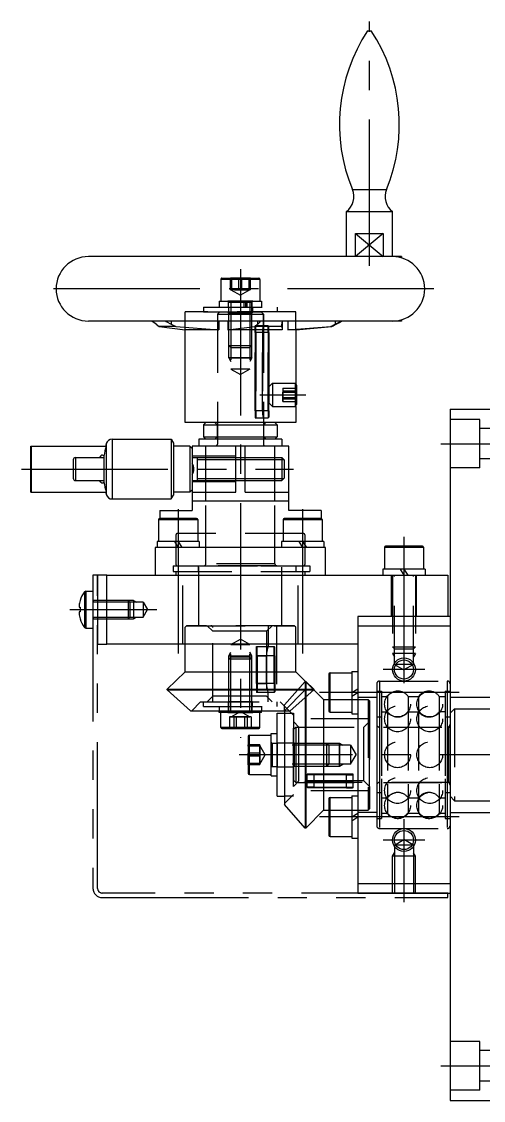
# Model space of a CAD drawing. Extents: x -159 to 457, y -60 to 393.
# Drawn here: x 181.9 to 282.1, y 158.6 to 392.7 of the extents above; entities that cross this region are included whole.
import ezdxf

# ---------------------------------------------------------------- set-up
doc = ezdxf.new("R2010")
doc.units = 0
for name, pattern in [('CENTER', [50.8, 31.75, -6.35, 6.35, -6.35]), ('DASHED', [19.05, 12.7, -6.35]), ('PHANTOM', [63.5, 31.75, -6.35, 6.35, -6.35, 6.35, -6.35])]:
    doc.linetypes.add(name, pattern=pattern)
doc.layers.get('0').update_dxf_attribs({"linetype": 'CONTINUOUS'})
doc.layers.add('CENTER', color=1, linetype='CENTER')

msp = doc.modelspace()

# ---------------------------------------------------------------- linework, layer by layer
at = {"color": 7, "linetype": 'CONTINUOUS'}
for p, q in [((256.97, 390.66), (257.8, 390.66)), ((253.7, 356.19), (261.08, 356.19)), ((252.39, 341.66), (252.39, 351.45)), ((252.39, 351.45), (262.39, 351.45)), ((262.39, 341.66), (262.39, 351.45)), ((254.39, 341.66), (254.39, 346.66)), ((254.39, 346.66), (260.39, 346.66)), ((260.39, 346.66), (260.39, 341.66)), ((261.96, 341.66), (196.39, 341.66)), ((264.39, 341.66), (261.96, 341.66)), ((264.39, 341.66), (264.39, 341.36)), ((264.39, 327.95), (264.39, 327.66)), ((261.96, 327.66), (196.39, 327.66)), ((211.13, 326.97), (210.18, 327.66)), ((211.13, 326.97), (211.72, 326.48)), ((215.34, 326.48), (211.72, 326.48)), ((211.72, 326.48), (217.43, 325.79)), ((213.31, 327.55), (214.36, 326.97)), ((214.36, 327.66), (214.36, 326.97)), ((214.36, 326.97), (215.34, 326.48)), ((215.34, 326.48), (224.74, 325.79)), ((217.39, 305.66), (217.39, 325.8)), ((224.74, 325.79), (217.43, 325.79)), ((224.74, 327.66), (224.74, 325.79)), ((226.64, 327.66), (226.64, 325.79)), ((226.64, 325.79), (232.52, 326.48)), ((238.48, 325.79), (226.64, 325.79)), ((232.52, 326.48), (233.13, 326.97)), ((233.13, 327.66), (233.13, 326.97)), ((238.37, 326.48), (238.36, 326.97)), ((238.37, 326.48), (238.48, 325.79)), ((238.48, 327.66), (238.48, 325.79)), ((239.65, 327.66), (239.65, 325.79)), ((239.65, 325.79), (248.99, 326.48)), ((241.39, 325.79), (239.65, 325.79)), ((241.39, 325.79), (249.23, 326.48)), ((241.39, 325.79), (241.39, 314.15)), ((248.99, 326.48), (249.96, 326.97)), ((249.23, 326.48), (248.99, 326.48)), ((249.96, 326.97), (251.28, 327.66)), ((249.96, 327.66), (249.96, 326.97)), ((264.39, 327.66), (261.96, 327.66)), ((241.39, 314.15), (241.38, 314.08)), ((241.38, 314.08), (241.59, 313.71)), ((241.59, 313.71), (241.59, 309.6)), ((241.38, 309.23), (241.59, 309.6)), ((241.38, 309.23), (241.39, 309.16)), ((241.39, 309.16), (241.39, 305.66)), ((274.89, 308.56), (274.89, 158.56)), ((274.89, 308.56), (454.89, 308.56)), ((241.39, 305.66), (217.39, 305.66)), ((221.39, 305.16), (221.89, 305.66)), ((221.39, 305.16), (221.88, 305.66)), ((221.39, 305.16), (237.39, 305.16)), ((221.39, 305.16), (221.39, 302.56)), ((237.39, 305.16), (236.89, 305.66)), ((237.39, 305.16), (237.39, 302.56)), ((201.53, 302.06), (214.39, 302.06)), ((201.53, 302.06), (201.53, 289.06)), ((214.39, 302.06), (214.39, 289.06)), ((214.39, 302.06), (214.89, 301.19)), ((238.39, 302.06), (220.39, 302.06)), ((220.39, 302.06), (220.39, 300.56)), ((221.39, 302.56), (237.39, 302.56)), ((221.39, 302.56), (221.89, 302.06)), ((237.39, 302.56), (236.89, 302.06)), ((238.39, 302.06), (238.39, 300.56)), ((183.89, 290.56), (183.89, 300.56)), ((183.89, 300.56), (184.01, 300.56)), ((184.01, 290.56), (184.01, 300.56)), ((184.01, 300.56), (200.27, 300.56)), ((200.27, 301.08), (200.27, 290.03)), ((214.89, 301.19), (214.89, 289.92)), ((218.39, 300.56), (214.89, 300.56)), ((218.39, 300.56), (218.39, 290.56)), ((218.39, 300.56), (218.89, 300.06)), ((228.39, 300.56), (218.89, 300.56)), ((218.89, 300.56), (218.89, 299.3)), ((228.39, 290.56), (228.39, 300.56)), ((230.39, 300.56), (228.39, 300.56)), ((230.39, 290.56), (230.39, 300.56)), ((239.89, 300.56), (230.39, 300.56)), ((239.89, 290.56), (239.89, 300.56)), ((193.09, 297.56), (193.09, 293.56)), ((193.59, 298.06), (199.77, 298.06)), ((193.59, 298.06), (193.59, 293.06)), ((199.09, 298.43), (198.81, 298.06)), ((199.77, 298.39), (199.77, 292.72)), ((218.89, 299.3), (218.89, 291.81)), ((228.39, 298.06), (230.39, 298.06)), ((193.59, 293.06), (199.77, 293.06)), ((199.09, 292.69), (198.81, 293.06)), ((228.39, 293.06), (230.39, 293.06)), ((183.89, 290.56), (184.01, 290.56)), ((184.01, 290.56), (200.27, 290.56)), ((218.39, 290.56), (214.89, 290.56)), ((218.39, 290.56), (218.89, 291.06)), ((218.89, 291.81), (218.89, 290.56)), ((218.89, 290.56), (228.39, 290.56)), ((218.89, 290.56), (218.89, 288.56)), ((221.89, 288.56), (221.89, 290.56)), ((230.39, 290.56), (239.89, 290.56)), ((236.89, 288.56), (236.89, 290.56)), ((239.89, 288.56), (239.89, 290.56)), ((201.53, 289.06), (214.39, 289.06)), ((214.39, 289.06), (214.89, 289.92)), ((239.89, 288.56), (218.89, 288.56)), ((218.89, 288.56), (218.89, 286.56)), ((239.89, 286.56), (239.89, 288.56)), ((211.89, 286.56), (218.89, 286.56)), ((211.89, 286.56), (211.89, 284.86)), ((246.89, 286.56), (239.89, 286.56)), ((246.89, 286.56), (246.89, 284.86)), ((211.64, 284.61), (220.14, 284.61)), ((211.64, 284.61), (211.64, 279.86)), ((219.89, 284.86), (211.89, 284.86)), ((220.14, 284.61), (220.14, 279.86)), ((238.64, 284.61), (247.14, 284.61)), ((238.64, 284.61), (238.64, 279.86)), ((246.89, 284.86), (238.89, 284.86)), ((247.14, 284.61), (247.14, 279.86)), ((220.47, 279.86), (211.29, 279.86)), ((211.29, 279.86), (211.29, 278.56)), ((215.08, 279.86), (215.89, 278.56)), ((215.89, 279.86), (216.7, 278.56)), ((220.47, 279.86), (220.47, 278.56)), ((247.47, 279.86), (238.29, 279.86)), ((238.29, 279.86), (238.29, 278.56)), ((242.08, 279.86), (242.89, 278.56)), ((242.89, 279.86), (243.7, 278.56)), ((247.47, 279.86), (247.47, 278.56)), ((260.64, 278.61), (260.64, 273.86)), ((260.64, 278.61), (264.89, 278.61)), ((264.89, 278.86), (260.89, 278.86)), ((268.89, 278.86), (264.89, 278.86)), ((264.89, 278.61), (269.14, 278.61)), ((269.14, 278.61), (269.14, 273.86)), ((247.89, 278.56), (210.89, 278.56)), ((210.89, 278.56), (210.89, 272.56)), ((247.89, 272.56), (247.89, 278.56)), ((198.39, 272.56), (198.39, 257.56)), ((200.39, 272.56), (198.39, 272.56)), ((200.39, 272.56), (274.39, 272.56)), ((200.39, 257.56), (200.39, 272.56)), ((269.49, 273.86), (260.29, 273.86)), ((260.29, 273.86), (260.29, 272.56)), ((264.08, 273.86), (264.89, 272.56)), ((264.89, 273.86), (265.7, 272.56)), ((269.49, 273.86), (269.49, 272.56)), ((274.39, 272.56), (274.39, 263.56)), ((194.62, 267.04), (194.6, 267.05)), ((195.55, 268.91), (195.55, 265.06)), ((195.84, 269.06), (195.84, 265.06)), ((195.84, 269.06), (197.39, 269.06)), ((197.39, 269.06), (197.39, 265.06)), ((198.39, 267.06), (197.59, 267.06)), ((194.37, 265.92), (194.37, 265.57)), ((194.37, 265.57), (194.62, 265.57)), ((194.37, 264.54), (194.37, 264.19)), ((194.62, 264.54), (194.37, 264.54)), ((195.55, 265.06), (195.55, 261.2)), ((195.84, 265.06), (195.84, 261.06)), ((197.39, 265.06), (197.39, 261.06)), ((194.6, 263.06), (194.62, 263.07)), ((197.59, 263.06), (198.39, 263.06)), ((254.89, 263.56), (254.89, 257.56)), ((274.39, 263.56), (254.89, 263.56)), ((274.89, 263.56), (274.39, 263.56)), ((195.84, 261.06), (197.39, 261.06)), ((254.89, 261.56), (254.89, 205.56)), ((254.89, 261.56), (274.89, 261.56)), ((274.89, 261.56), (274.89, 205.56)), ((198.39, 257.56), (200.39, 257.56)), ((254.89, 257.56), (200.39, 257.56)), ((217.39, 251.56), (217.39, 257.56)), ((241.39, 251.56), (241.39, 257.56)), ((213.46, 247.77), (217.39, 251.56)), ((217.39, 251.56), (229.39, 251.56)), ((229.39, 251.56), (241.39, 251.56)), ((241.39, 251.56), (247.39, 245.56)), ((248.59, 251.06), (248.59, 243.06)), ((248.84, 242.81), (248.84, 251.31)), ((248.84, 251.31), (253.59, 251.31)), ((253.59, 251.64), (253.59, 242.46)), ((253.59, 251.64), (254.89, 251.64)), ((243.46, 249.48), (243.46, 217.63)), ((243.46, 249.48), (243.6, 249.48)), ((243.6, 249.48), (243.6, 217.63)), ((243.6, 249.48), (245.31, 247.77)), ((213.46, 247.77), (229.39, 247.77)), ((213.46, 247.63), (213.46, 247.77)), ((218.57, 243.12), (213.46, 247.63)), ((213.46, 247.63), (229.39, 247.63)), ((229.39, 247.77), (245.31, 247.77)), ((229.39, 247.63), (245.31, 247.63)), ((238.95, 243.12), (243.46, 247.63)), ((245.31, 247.77), (245.31, 247.63)), ((253.59, 247.08), (254.89, 247.89)), ((253.59, 246.27), (254.89, 247.08)), ((247.39, 245.56), (247.39, 221.56)), ((247.39, 245.56), (248.59, 245.56)), ((218.57, 243.12), (229.39, 243.12)), ((224.79, 242.76), (224.79, 243.12)), ((233.99, 242.76), (224.79, 242.76)), ((225.14, 239.51), (225.14, 242.76)), ((229.39, 243.12), (238.95, 243.12)), ((233.64, 239.51), (233.64, 242.76)), ((233.99, 242.76), (233.99, 243.12)), ((237.39, 224.56), (237.39, 242.56)), ((237.39, 242.56), (238.95, 242.56)), ((238.95, 243.12), (238.95, 222.74)), ((248.84, 242.81), (253.59, 242.81)), ((253.59, 242.46), (254.89, 242.46)), ((233.64, 239.51), (225.14, 239.51)), ((225.39, 239.26), (233.39, 239.26)), ((231.09, 237.56), (231.09, 235.05)), ((231.34, 235.15), (231.34, 237.81)), ((231.34, 237.81), (236.09, 237.81)), ((236.09, 228.96), (236.09, 238.16)), ((236.09, 238.16), (237.39, 238.16)), ((231.09, 235.05), (231.09, 229.56)), ((231.34, 229.31), (231.34, 235.15)), ((231.34, 229.31), (236.09, 229.31)), ((236.09, 228.96), (237.39, 228.96)), ((237.39, 224.56), (238.95, 224.56)), ((243.46, 217.63), (238.95, 222.74)), ((248.59, 224.06), (248.59, 216.06)), ((248.84, 224.31), (253.59, 224.31)), ((248.84, 215.81), (248.84, 224.31)), ((253.59, 224.64), (253.59, 215.46)), ((253.59, 224.64), (254.89, 224.64)), ((247.39, 221.56), (243.6, 217.63)), ((247.39, 221.56), (248.59, 221.56)), ((253.59, 220.06), (254.89, 220.87)), ((253.59, 219.25), (254.89, 220.06)), ((243.6, 217.63), (243.46, 217.63)), ((248.84, 215.81), (253.59, 215.81)), ((253.59, 215.46), (254.89, 215.46)), ((274.89, 205.56), (254.89, 205.56)), ((254.89, 205.56), (254.89, 203.56)), ((254.89, 203.56), (274.89, 203.56)), ((274.89, 158.56), (454.89, 158.56))]:
    msp.add_line(p, q, dxfattribs=at)
at = {"color": 3, "linetype": 'CONTINUOUS'}
for p, q in [((254.39, 346.66), (260.39, 341.66)), ((260.39, 346.66), (254.39, 341.66)), ((228.39, 297.62), (230.39, 297.62)), ((228.39, 293.49), (230.39, 293.49)), ((198.39, 266.68), (197.39, 266.68)), ((197.39, 263.44), (198.39, 263.44))]:
    msp.add_line(p, q, dxfattribs=at)
at = {"color": 3, "linetype": 'DASHED'}
for p, q in [((233.64, 336.71), (225.14, 336.71)), ((225.14, 336.71), (225.14, 331.96)), ((225.39, 336.96), (233.39, 336.96)), ((227.21, 334.46), (227.21, 336.96)), ((227.21, 336.96), (227.52, 336.96)), ((229.08, 336.96), (227.21, 336.96)), ((227.52, 334.46), (227.52, 336.96)), ((229.7, 336.96), (227.52, 336.96)), ((229.08, 334.46), (229.08, 336.96)), ((229.08, 336.96), (231.26, 336.96)), ((229.7, 334.46), (229.7, 336.96)), ((231.57, 336.96), (229.7, 336.96)), ((231.26, 334.46), (231.26, 336.96)), ((231.57, 336.96), (231.26, 336.96)), ((231.57, 334.46), (231.57, 336.96)), ((233.64, 336.71), (233.64, 331.96)), ((227.21, 334.46), (227.36, 334.46)), ((228.14, 334.46), (227.21, 334.46)), ((227.33, 334.46), (229.39, 333.27)), ((228.14, 334.46), (227.35, 334.46)), ((227.36, 334.46), (227.52, 334.46)), ((228.61, 334.46), (227.36, 334.46)), ((228.61, 334.46), (227.52, 334.46)), ((228.14, 334.46), (230.17, 334.46)), ((229.08, 334.46), (228.14, 334.46)), ((230.63, 334.46), (228.61, 334.46)), ((229.7, 334.46), (228.61, 334.46)), ((229.08, 334.46), (230.17, 334.46)), ((231.45, 334.46), (229.39, 333.27)), ((230.63, 334.46), (229.7, 334.46)), ((230.17, 334.46), (231.41, 334.46)), ((230.17, 334.46), (231.26, 334.46)), ((231.57, 334.46), (230.63, 334.46)), ((230.63, 334.46), (231.43, 334.46)), ((231.41, 334.46), (231.26, 334.46)), ((231.57, 334.46), (231.41, 334.46)), ((221.39, 330.66), (237.39, 330.66)), ((221.39, 330.66), (221.39, 329.66)), ((224.79, 331.96), (233.99, 331.96)), ((224.79, 331.96), (224.79, 330.66)), ((224.8, 330.66), (233.99, 330.66)), ((225.18, 331.96), (233.64, 331.96)), ((232.07, 331.96), (226.7, 331.96)), ((226.79, 330.66), (226.79, 329.66)), ((226.81, 330.66), (231.98, 330.66)), ((226.84, 330.66), (226.84, 331.96)), ((226.84, 331.96), (231.94, 331.96)), ((226.84, 330.66), (231.94, 330.66)), ((226.89, 331.76), (231.89, 331.76)), ((227.32, 331.96), (227.32, 317.26)), ((230.17, 331.96), (230.81, 331.96)), ((230.17, 330.66), (230.17, 331.96)), ((230.17, 330.66), (230.81, 330.66)), ((230.54, 331.96), (231.47, 331.96)), ((230.54, 330.66), (230.54, 331.96)), ((230.54, 330.66), (231.47, 330.66)), ((230.81, 331.96), (230.81, 330.66)), ((231.46, 331.96), (231.46, 317.26)), ((231.47, 331.96), (231.47, 330.66)), ((231.89, 319.66), (231.89, 331.76)), ((231.94, 330.66), (231.94, 331.96)), ((231.99, 330.66), (231.99, 329.66)), ((233.99, 331.96), (233.99, 330.66)), ((237.39, 330.66), (237.39, 329.66)), ((241.39, 329.66), (217.39, 329.66)), ((217.39, 325.79), (217.39, 329.66)), ((221.39, 329.66), (237.35, 329.66)), ((224.39, 329.16), (224.89, 329.66)), ((224.39, 329.16), (224.39, 300.96)), ((224.39, 329.16), (234.39, 329.16)), ((224.93, 329.66), (233.84, 329.66)), ((226.89, 329.41), (226.64, 329.66)), ((226.64, 329.66), (232.09, 329.66)), ((226.81, 329.66), (231.98, 329.66)), ((226.89, 319.66), (226.89, 329.41)), ((231.89, 329.41), (226.89, 329.41)), ((231.89, 329.41), (232.14, 329.66)), ((234.39, 329.16), (233.89, 329.66)), ((234.39, 326.66), (234.39, 329.16)), ((234.39, 329.16), (234.39, 300.96)), ((241.39, 325.79), (241.39, 329.66)), ((238.37, 326.48), (232.52, 326.48)), ((235.43, 326.66), (232.59, 326.66)), ((232.59, 325.16), (232.59, 326.66)), ((232.75, 326.66), (232.59, 326.52)), ((232.59, 325.16), (232.59, 326.5)), ((232.75, 325.16), (232.75, 326.66)), ((235.43, 325.16), (235.43, 326.66)), ((235.43, 326.66), (235.59, 326.5)), ((235.59, 325.16), (235.59, 326.5)), ((232.59, 325.16), (232.59, 308.16)), ((232.59, 308.16), (232.59, 325.16)), ((232.59, 308.16), (232.59, 325.16)), ((232.59, 325.16), (232.59, 308.16)), ((234.16, 325.16), (232.59, 325.16)), ((234.16, 325.16), (232.59, 325.16)), ((232.75, 325.16), (232.59, 325.16)), ((232.75, 325.16), (232.59, 325.16)), ((232.75, 325.16), (232.75, 308.16)), ((232.75, 308.16), (232.75, 325.16)), ((235.43, 325.16), (232.75, 325.16)), ((235.43, 325.16), (232.75, 325.16)), ((234.16, 325.16), (234.16, 308.16)), ((234.16, 308.16), (234.16, 325.16)), ((235.43, 308.16), (235.43, 325.16)), ((235.43, 325.16), (235.43, 308.16)), ((235.59, 325.16), (235.43, 325.16)), ((235.59, 325.16), (235.43, 325.16)), ((235.59, 325.16), (235.59, 308.16)), ((235.59, 308.16), (235.59, 325.16)), ((227.32, 321.96), (226.89, 322.39)), ((226.89, 322.39), (231.89, 322.39)), ((227.32, 321.96), (231.46, 321.96)), ((231.46, 321.96), (231.89, 322.39)), ((226.89, 319.66), (227.32, 318.91)), ((231.89, 319.66), (226.89, 319.66)), ((227.29, 319.66), (231.49, 319.66)), ((231.89, 319.66), (231.46, 318.91)), ((231.46, 317.26), (227.32, 317.26)), ((227.32, 317.26), (229.39, 316.06)), ((231.46, 317.26), (229.39, 316.06)), ((236.34, 314.16), (235.59, 313.41)), ((236.34, 314.16), (241.33, 314.16)), ((236.34, 314.16), (236.34, 309.16)), ((241.33, 309.16), (241.33, 314.16)), ((241.33, 314.16), (241.38, 314.08)), ((241.38, 314.08), (241.33, 313.8)), ((235.59, 313.41), (235.59, 309.91)), ((238.59, 313.09), (241.59, 313.09)), ((238.59, 313.09), (238.59, 312.21)), ((238.59, 313.09), (238.59, 312.53)), ((238.59, 312.53), (241.59, 312.53)), ((238.59, 312.53), (238.59, 311.1)), ((238.59, 312.21), (241.59, 312.21)), ((238.59, 310.78), (238.59, 312.21)), ((236.34, 309.16), (235.59, 309.91)), ((236.34, 309.16), (241.33, 309.16)), ((238.59, 311.1), (241.59, 311.1)), ((238.59, 310.23), (238.59, 311.1)), ((238.59, 310.78), (241.59, 310.78)), ((238.59, 310.78), (238.59, 310.23)), ((238.59, 310.23), (241.59, 310.23)), ((241.33, 309.51), (241.38, 309.23)), ((241.33, 309.16), (241.38, 309.23)), ((232.59, 308.16), (232.59, 306.66)), ((232.59, 308.16), (232.59, 306.82)), ((234.16, 308.16), (232.59, 308.16)), ((234.16, 308.16), (232.59, 308.16)), ((232.59, 308.16), (232.75, 308.16)), ((232.59, 308.16), (232.75, 308.16)), ((232.75, 306.66), (232.59, 306.82)), ((232.75, 308.16), (232.75, 306.66)), ((235.43, 308.16), (232.75, 308.16)), ((235.43, 308.16), (232.75, 308.16)), ((235.43, 308.16), (235.43, 306.66)), ((235.43, 308.16), (235.59, 308.16)), ((235.43, 308.16), (235.59, 308.16)), ((235.59, 306.82), (235.43, 306.66)), ((235.59, 308.16), (235.59, 306.82)), ((224.34, 305.16), (223.84, 305.66)), ((224.34, 305.16), (224.34, 302.56)), ((232.59, 306.66), (235.43, 306.66)), ((234.39, 306.66), (234.39, 300.96)), ((234.44, 305.16), (234.94, 305.66)), ((234.44, 302.56), (234.44, 305.16)), ((281.39, 306.31), (274.89, 306.31)), ((281.39, 295.81), (281.39, 306.31)), ((284.89, 304.36), (281.39, 304.36)), ((224.34, 302.56), (223.84, 302.06)), ((234.44, 302.56), (234.94, 302.06)), ((221.89, 290.56), (221.89, 300.56)), ((236.89, 290.56), (236.89, 300.56)), ((228.39, 298.36), (218.89, 298.36)), ((218.89, 298.06), (228.39, 298.06)), ((220.09, 293.06), (220.09, 298.06)), ((220.09, 297.62), (228.39, 297.62)), ((230.39, 298.06), (238.39, 298.06)), ((230.39, 297.62), (238.82, 297.62)), ((238.39, 298.06), (238.89, 297.56)), ((238.39, 298.06), (238.39, 293.06)), ((238.89, 297.56), (238.89, 293.56)), ((284.89, 297.76), (281.39, 297.76)), ((281.39, 295.81), (274.89, 295.81)), ((218.89, 293.06), (228.39, 293.06)), ((228.39, 292.76), (218.89, 292.76)), ((220.09, 293.49), (228.39, 293.49)), ((230.39, 293.49), (238.82, 293.49)), ((230.39, 293.06), (238.39, 293.06)), ((238.39, 293.06), (238.89, 293.56)), ((221.89, 274.96), (221.89, 288.56)), ((236.89, 274.96), (236.89, 288.56)), ((215.39, 281.26), (215.39, 274.86)), ((243.09, 281.56), (215.69, 281.56)), ((243.39, 281.26), (243.39, 274.86)), ((214.8, 274.56), (244.44, 274.56)), ((214.8, 274.56), (214.8, 273.36)), ((220.19, 274.56), (220.19, 273.36)), ((220.39, 274.56), (238.34, 274.56)), ((220.39, 261.56), (220.39, 274.56)), ((237.29, 274.56), (221.54, 274.56)), ((236.89, 274.96), (221.93, 274.96)), ((238.39, 261.56), (238.39, 274.56)), ((241.4, 274.56), (241.4, 273.36)), ((244.44, 274.56), (244.44, 273.36)), ((214.8, 273.36), (244.44, 273.36)), ((215.39, 273.36), (215.39, 272.56)), ((216.89, 257.56), (216.89, 272.56)), ((241.89, 257.56), (241.89, 272.56)), ((243.39, 273.36), (243.39, 272.56)), ((262.14, 272.56), (262.14, 263.56)), ((262.39, 272.56), (262.39, 255.56)), ((262.82, 253.16), (262.82, 272.56)), ((266.96, 253.16), (266.96, 272.56)), ((267.39, 272.56), (267.39, 255.56)), ((267.64, 263.56), (267.64, 272.56)), ((206.19, 267.06), (198.39, 267.06)), ((205.01, 267.06), (205.01, 263.06)), ((205.39, 266.68), (205.01, 267.06)), ((206.19, 267.06), (206.19, 263.06)), ((206.19, 267.06), (206.85, 266.68)), ((208.29, 266.68), (198.39, 266.68)), ((205.39, 266.68), (205.39, 263.44)), ((208.29, 266.68), (208.29, 263.44)), ((208.29, 266.68), (209.22, 265.06)), ((208.29, 263.44), (209.22, 265.06)), ((198.39, 263.44), (208.29, 263.44)), ((198.39, 263.06), (206.19, 263.06)), ((205.39, 263.44), (205.01, 263.06)), ((206.19, 263.06), (206.85, 263.44)), ((217.39, 261.26), (217.69, 261.56)), ((217.39, 257.56), (217.39, 261.26)), ((217.69, 261.56), (241.09, 261.56)), ((241.09, 261.56), (217.69, 261.56)), ((222.19, 261.56), (223.39, 260.36)), ((223.39, 245.06), (223.39, 261.16)), ((235.05, 260.36), (223.39, 260.36)), ((235.05, 260.36), (236.31, 261.56)), ((235.05, 260.36), (235.05, 246.26)), ((235.05, 260.36), (235.05, 246.26)), ((235.39, 261.16), (235.39, 257.06)), ((237.19, 261.56), (237.19, 245.06)), ((237.19, 261.56), (237.19, 245.06)), ((241.39, 261.26), (241.09, 261.56)), ((241.39, 257.56), (241.39, 261.26)), ((227.32, 257.46), (229.39, 258.65)), ((231.46, 257.46), (229.39, 258.65)), ((226.89, 255.06), (227.32, 255.81)), ((227.32, 242.76), (227.32, 257.46)), ((227.32, 257.46), (231.46, 257.46)), ((231.46, 242.76), (231.46, 257.46)), ((231.89, 255.06), (231.46, 255.81)), ((232.89, 257.06), (236.73, 257.06)), ((233.05, 257.06), (232.89, 256.9)), ((232.89, 255.06), (232.89, 257.06)), ((232.89, 255.06), (232.89, 256.9)), ((233.05, 255.06), (233.05, 257.06)), ((236.73, 257.06), (236.89, 256.9)), ((236.73, 255.06), (236.73, 257.06)), ((236.89, 255.06), (236.89, 256.9)), ((262.39, 256.99), (267.39, 256.99)), ((262.82, 256.56), (262.39, 256.99)), ((267.39, 255.56), (262.39, 255.56)), ((262.39, 255.56), (262.82, 254.81)), ((262.82, 256.56), (266.96, 256.56)), ((266.96, 256.56), (267.39, 256.99)), ((267.39, 255.56), (266.96, 254.81)), ((226.89, 242.96), (226.89, 255.06)), ((226.89, 255.06), (231.89, 255.06)), ((226.89, 254.31), (227.33, 254.76)), ((231.89, 254.31), (226.89, 254.31)), ((227.29, 255.06), (231.49, 255.06)), ((231.44, 254.76), (227.33, 254.76)), ((231.89, 254.31), (231.44, 254.76)), ((231.89, 242.96), (231.89, 255.06)), ((232.89, 255.06), (232.89, 249.06)), ((232.89, 249.06), (232.89, 255.06)), ((232.89, 249.06), (232.89, 255.06)), ((232.89, 255.06), (232.89, 249.06)), ((232.89, 255.06), (235.05, 255.06)), ((232.89, 255.06), (235.05, 255.06)), ((232.89, 255.06), (233.05, 255.06)), ((232.89, 255.06), (233.05, 255.06)), ((233.05, 255.06), (233.05, 249.06)), ((233.05, 249.06), (233.05, 255.06)), ((236.73, 255.06), (233.05, 255.06)), ((236.73, 255.06), (233.05, 255.06)), ((235.05, 255.06), (235.05, 249.06)), ((235.05, 249.06), (235.05, 255.06)), ((236.73, 249.06), (236.73, 255.06)), ((236.73, 255.06), (236.73, 249.06)), ((236.73, 255.06), (236.89, 255.06)), ((236.73, 255.06), (236.89, 255.06)), ((236.89, 255.06), (236.89, 249.06)), ((236.89, 249.06), (236.89, 255.06)), ((262.82, 253.16), (264.89, 251.96)), ((266.96, 253.16), (262.82, 253.16)), ((266.96, 253.16), (264.89, 251.96)), ((232.89, 249.06), (235.05, 249.06)), ((232.89, 249.06), (235.05, 249.06)), ((233.05, 249.06), (232.89, 249.06)), ((233.05, 249.06), (232.89, 249.06)), ((232.89, 249.06), (232.89, 247.06)), ((232.89, 249.06), (232.89, 247.22)), ((236.73, 249.06), (233.05, 249.06)), ((236.73, 249.06), (233.05, 249.06)), ((233.05, 249.06), (233.05, 247.06)), ((236.73, 249.06), (236.73, 247.06)), ((236.89, 249.06), (236.73, 249.06)), ((236.89, 249.06), (236.73, 249.06)), ((236.89, 249.06), (236.89, 247.22)), ((238.95, 244.38), (243.46, 249.48)), ((258.99, 248.94), (258.99, 218.17)), ((259.59, 249.56), (259.59, 217.56)), ((259.59, 249.56), (274.29, 249.56)), ((274.29, 249.56), (274.29, 217.56)), ((223.39, 246.26), (222.19, 245.06)), ((235.05, 246.26), (223.39, 246.26)), ((232.89, 247.22), (233.05, 247.06)), ((236.73, 247.06), (232.89, 247.06)), ((235.05, 246.26), (236.31, 245.06)), ((235.39, 245.06), (235.39, 247.06)), ((236.89, 247.22), (236.73, 247.06)), ((240.21, 243.12), (245.31, 247.63)), ((254.89, 246.06), (258.99, 246.06)), ((258.99, 247.36), (260.05, 247.36)), ((258.99, 247.35), (258.99, 219.77)), ((258.99, 247.35), (258.99, 219.77)), ((260.05, 247.36), (260.05, 219.76)), ((260.05, 247.36), (260.05, 219.76)), ((260.05, 246.24), (261.32, 246.24)), ((260.05, 246.22), (260.05, 220.89)), ((261.32, 246.24), (261.32, 220.88)), ((265.8, 246.24), (265.8, 220.88)), ((265.8, 246.24), (268.08, 246.24)), ((268.08, 246.24), (268.08, 220.88)), ((272.56, 246.24), (272.56, 220.88)), ((272.56, 246.24), (273.83, 246.24)), ((273.83, 247.36), (273.83, 219.76)), ((273.83, 247.36), (273.83, 219.76)), ((273.83, 247.36), (274.89, 247.36)), ((273.83, 246.22), (273.83, 220.89)), ((274.89, 246.06), (284.89, 246.06)), ((218.82, 243.12), (220.76, 245.06)), ((220.76, 245.06), (238.02, 245.06)), ((221.39, 244.06), (221.39, 245.06)), ((221.39, 244.06), (238.95, 244.06)), ((224.79, 244.06), (224.79, 243.12)), ((226.79, 244.06), (226.79, 245.06)), ((231.99, 245.06), (226.82, 245.06)), ((226.84, 242.76), (226.84, 244.06)), ((226.89, 245.06), (231.89, 245.06)), ((231.94, 242.76), (231.94, 244.06)), ((231.99, 244.06), (231.99, 245.06)), ((233.99, 244.06), (233.99, 243.12)), ((237.39, 244.06), (237.39, 245.06)), ((240.89, 242.18), (238.02, 245.06)), ((238.95, 243.12), (238.95, 244.38)), ((248.59, 245.56), (257.09, 245.56)), ((257.09, 245.56), (257.09, 221.56)), ((257.09, 245.56), (257.39, 245.26)), ((257.39, 245.26), (257.39, 221.86)), ((275.89, 243.56), (274.89, 242.56)), ((275.89, 243.56), (284.89, 243.56)), ((275.89, 243.56), (275.89, 223.56)), ((226.69, 242.76), (232.05, 242.76)), ((231.93, 242.76), (226.84, 242.76)), ((227.77, 241.76), (227.05, 241.76)), ((227.05, 241.76), (227.5, 241.76)), ((227.05, 241.76), (227.05, 239.26)), ((227.35, 241.76), (229.39, 242.94)), ((227.77, 241.76), (227.35, 241.76)), ((227.5, 241.76), (227.95, 241.76)), ((227.5, 241.76), (229.12, 241.76)), ((228.49, 241.76), (227.77, 241.76)), ((229.66, 241.76), (227.77, 241.76)), ((229.12, 241.76), (227.95, 241.76)), ((227.95, 241.76), (227.95, 239.26)), ((228.49, 241.76), (229.66, 241.76)), ((228.49, 241.76), (228.49, 239.26)), ((230.29, 241.76), (229.12, 241.76)), ((229.12, 241.76), (231.01, 241.76)), ((229.39, 242.94), (231.43, 241.76)), ((229.66, 241.76), (230.83, 241.76)), ((231.28, 241.76), (229.66, 241.76)), ((231.01, 241.76), (230.29, 241.76)), ((230.29, 241.76), (230.29, 239.26)), ((231.28, 241.76), (230.83, 241.76)), ((230.83, 241.76), (230.83, 239.26)), ((231.73, 241.76), (231.01, 241.76)), ((231.01, 241.76), (231.43, 241.76)), ((231.73, 241.76), (231.28, 241.76)), ((231.73, 241.76), (231.73, 239.26)), ((238.95, 243.12), (240.21, 243.12)), ((238.95, 242.56), (240.89, 242.56)), ((240.89, 242.56), (240.89, 224.56)), ((240.89, 242.18), (240.89, 224.94)), ((257.39, 241.36), (240.89, 241.36)), ((257.39, 241.36), (240.89, 241.36)), ((258.99, 241.76), (260.05, 241.76)), ((258.99, 241.71), (258.99, 225.4)), ((258.99, 241.71), (258.99, 225.4)), ((260.05, 242.88), (260.05, 224.24)), ((260.05, 242.88), (261.32, 242.88)), ((260.05, 241.71), (260.05, 225.4)), ((260.05, 241.71), (260.05, 225.4)), ((261.32, 242.88), (261.32, 224.24)), ((265.8, 242.88), (265.8, 224.24)), ((265.8, 242.88), (268.08, 242.88)), ((268.08, 242.88), (268.08, 224.24)), ((272.56, 242.88), (272.56, 224.24)), ((273.83, 242.88), (272.56, 242.88)), ((273.83, 242.88), (273.83, 224.24)), ((273.83, 241.76), (274.89, 241.76)), ((273.83, 241.71), (273.83, 225.4)), ((273.83, 241.71), (273.83, 225.4)), ((274.89, 242.54), (274.89, 224.57)), ((274.89, 241.71), (274.89, 225.4)), ((274.89, 241.71), (274.89, 225.4)), ((228.49, 239.26), (227.05, 239.26)), ((227.05, 239.26), (227.95, 239.26)), ((230.29, 239.26), (227.95, 239.26)), ((228.49, 239.26), (230.83, 239.26)), ((231.73, 239.26), (230.29, 239.26)), ((231.73, 239.26), (230.83, 239.26)), ((240.89, 240.76), (242.09, 239.56)), ((240.89, 226.64), (240.89, 240.71)), ((240.89, 239.06), (241.39, 239.56)), ((240.89, 239.13), (240.89, 228.18)), ((240.89, 239.01), (240.89, 228.06)), ((241.39, 239.56), (274.89, 239.56)), ((241.39, 239.56), (241.39, 227.56)), ((242.09, 227.9), (242.09, 239.56)), ((256.19, 239.56), (257.39, 240.76)), ((256.19, 227.9), (256.19, 239.56)), ((257.39, 226.64), (257.39, 240.71)), ((258.99, 240.15), (258.99, 226.97)), ((259.59, 239.54), (259.59, 227.57)), ((274.29, 239.54), (274.29, 227.57)), ((274.59, 227.57), (274.59, 239.54)), ((274.89, 227.3), (274.89, 239.81)), ((233.59, 235.74), (231.09, 235.74)), ((231.09, 235.74), (231.09, 233.89)), ((231.09, 235.41), (231.09, 235.74)), ((233.59, 235.41), (231.09, 235.41)), ((231.09, 235.41), (231.09, 233.23)), ((233.59, 235.74), (233.59, 234.81)), ((233.59, 235.58), (233.59, 235.74)), ((234.77, 233.56), (233.59, 235.6)), ((233.59, 234.81), (233.59, 235.6)), ((233.59, 235.41), (233.59, 235.58)), ((233.59, 235.58), (233.59, 234.32)), ((233.59, 235.41), (233.59, 234.32)), ((233.59, 234.81), (233.59, 233.89)), ((233.59, 232.79), (233.59, 234.81)), ((233.59, 234.32), (233.59, 233.23)), ((233.59, 234.32), (233.59, 232.3)), ((236.09, 230.87), (236.09, 236.25)), ((236.09, 236.11), (237.39, 236.11)), ((236.09, 236.1), (236.09, 231.01)), ((253.29, 235.62), (236.09, 235.62)), ((236.29, 236.06), (236.29, 231.06)), ((237.39, 236.16), (240.89, 236.16)), ((237.39, 236.14), (237.39, 230.96)), ((237.39, 236.1), (237.39, 231.01)), ((240.89, 236.4), (240.89, 230.95)), ((240.89, 236.31), (241.14, 236.06)), ((241.14, 236.06), (250.89, 236.06)), ((241.14, 231.06), (241.14, 236.06)), ((248.16, 236.06), (248.59, 235.62)), ((248.16, 231.06), (248.16, 236.06)), ((248.59, 235.62), (248.59, 231.49)), ((250.89, 236.06), (251.64, 235.62)), ((250.89, 231.06), (250.89, 236.06)), ((250.89, 235.66), (250.89, 231.46)), ((253.29, 235.62), (253.29, 231.49)), ((253.29, 235.62), (254.48, 233.56)), ((233.59, 233.89), (231.09, 233.89)), ((231.09, 231.7), (231.09, 233.89)), ((233.59, 233.23), (231.09, 233.23)), ((231.09, 231.37), (231.09, 233.23)), ((233.59, 232.79), (233.59, 233.89)), ((233.59, 231.51), (234.77, 233.56)), ((233.59, 232.3), (233.59, 233.23)), ((233.59, 231.7), (233.59, 232.79)), ((233.59, 231.53), (233.59, 232.79)), ((233.59, 231.37), (233.59, 232.3)), ((233.59, 232.3), (233.59, 231.51)), ((253.29, 231.49), (254.48, 233.56)), ((233.59, 231.7), (231.09, 231.7)), ((231.09, 231.37), (231.09, 231.7)), ((233.59, 231.37), (231.09, 231.37)), ((233.59, 231.53), (233.59, 231.7)), ((233.59, 231.37), (233.59, 231.53)), ((253.29, 231.49), (236.09, 231.49)), ((236.09, 231.01), (237.39, 231.01)), ((237.39, 230.96), (240.89, 230.96)), ((240.89, 230.81), (241.14, 231.06)), ((241.14, 231.06), (250.89, 231.06)), ((248.59, 231.49), (248.16, 231.06)), ((250.89, 231.06), (251.64, 231.49)), ((241.39, 227.56), (240.89, 228.06)), ((242.09, 227.9), (240.89, 226.64)), ((241.39, 227.56), (274.89, 227.56)), ((274.89, 227.56), (241.39, 227.56)), ((256.19, 227.9), (242.09, 227.9)), ((256.19, 227.9), (242.09, 227.9)), ((243.89, 226.52), (243.89, 229.36)), ((245.39, 229.36), (243.89, 229.36)), ((244.05, 229.36), (243.89, 229.2)), ((245.39, 229.2), (243.89, 229.2)), ((245.39, 229.36), (244.05, 229.36)), ((253.89, 229.36), (245.39, 229.36)), ((253.89, 229.36), (245.39, 229.36)), ((245.39, 229.36), (253.89, 229.36)), ((245.39, 227.79), (245.39, 229.36)), ((245.39, 227.79), (245.39, 229.36)), ((245.39, 229.2), (245.39, 229.36)), ((245.39, 229.2), (245.39, 229.36)), ((253.89, 229.2), (245.39, 229.2)), ((245.39, 226.52), (245.39, 229.2)), ((245.39, 226.52), (245.39, 229.2)), ((245.39, 227.79), (253.89, 227.79)), ((253.89, 227.79), (245.39, 227.79)), ((252.39, 227.79), (252.39, 229.36)), ((252.39, 227.79), (252.39, 229.36)), ((252.39, 229.36), (253.89, 229.36)), ((252.39, 229.36), (253.73, 229.36)), ((252.39, 229.36), (252.39, 229.2)), ((252.39, 229.36), (252.39, 229.2)), ((252.39, 226.52), (252.39, 229.2)), ((252.39, 226.52), (252.39, 229.2)), ((252.39, 229.2), (253.89, 229.2)), ((253.89, 229.2), (253.73, 229.36)), ((253.89, 226.36), (253.89, 229.36)), ((256.19, 227.9), (257.39, 226.64)), ((240.89, 224.94), (238.95, 222.99)), ((257.39, 225.76), (240.89, 225.76)), ((257.39, 225.76), (240.89, 225.76)), ((245.39, 226.52), (243.89, 226.52)), ((244.05, 226.36), (243.89, 226.52)), ((245.39, 226.36), (244.05, 226.36)), ((245.39, 226.52), (253.89, 226.52)), ((245.39, 226.36), (245.39, 226.52)), ((245.39, 226.36), (245.39, 226.52)), ((253.89, 226.36), (245.39, 226.36)), ((252.39, 226.52), (253.89, 226.52)), ((252.39, 226.52), (252.39, 226.36)), ((252.39, 226.52), (252.39, 226.36)), ((252.39, 226.36), (253.73, 226.36)), ((253.73, 226.36), (253.89, 226.52)), ((257.39, 226.64), (257.39, 225.76)), ((257.39, 225.76), (257.39, 226.64)), ((259, 225.36), (260.05, 225.36)), ((273.83, 225.36), (274.89, 225.36)), ((240.89, 224.56), (238.95, 224.56)), ((260.05, 224.24), (261.32, 224.24)), ((265.8, 224.24), (268.08, 224.24)), ((272.56, 224.24), (273.82, 224.24)), ((275.89, 223.56), (274.89, 224.56)), ((275.89, 223.56), (284.89, 223.56)), ((248.59, 221.56), (257.09, 221.56)), ((258.99, 221.06), (254.89, 221.06)), ((257.09, 221.56), (257.39, 221.86)), ((260.05, 220.88), (261.32, 220.88)), ((265.8, 220.88), (268.08, 220.88)), ((272.56, 220.88), (273.83, 220.88)), ((274.89, 221.06), (284.89, 221.06)), ((258.99, 219.76), (260.05, 219.76)), ((273.83, 219.76), (274.89, 219.76)), ((259.59, 217.56), (274.29, 217.56)), ((262.82, 213.96), (264.89, 215.15)), ((262.82, 213.96), (262.82, 203.56)), ((266.96, 213.96), (262.82, 213.96)), ((266.96, 213.96), (264.89, 215.15)), ((266.96, 213.96), (266.96, 203.56)), ((262.39, 211.56), (262.82, 212.31)), ((267.39, 211.56), (262.39, 211.56)), ((262.39, 203.56), (262.39, 211.56)), ((267.39, 211.56), (266.96, 212.31)), ((267.39, 203.56), (267.39, 211.56)), ((281.39, 171.31), (274.89, 171.31)), ((281.39, 160.81), (281.39, 171.31)), ((284.89, 169.36), (281.39, 169.36)), ((284.89, 162.76), (281.39, 162.76)), ((281.39, 160.81), (274.89, 160.81))]:
    msp.add_line(p, q, dxfattribs=at)
at = {"color": 3, "linetype": 'PHANTOM'}
for p, q in [((197.39, 272.56), (197.39, 204.56)), ((198.39, 272.56), (197.39, 272.56)), ((198.39, 272.56), (197.39, 272.56)), ((198.39, 204.56), (198.39, 272.56)), ((274.39, 203.56), (199.39, 203.56)), ((199.39, 202.56), (274.39, 202.56)), ((274.39, 202.56), (274.39, 203.56))]:
    msp.add_line(p, q, dxfattribs=at)
at = {"color": 3, "linetype": 'CONTINUOUS'}
for centre in [(264.89, 252.06), (264.89, 215.06)]:
    msp.add_circle(centre, 2.5, dxfattribs=at)
at = {"color": 7, "linetype": 'CONTINUOUS'}
for centre in [(264.89, 252.06), (264.89, 215.06)]:
    msp.add_circle(centre, 2.07, dxfattribs=at)
at = {"color": 3, "linetype": 'DASHED'}
for centre in [(263.49, 244.56), (270.49, 244.56), (263.49, 241.33), (263.49, 241.33), (270.49, 241.33), (270.49, 241.33), (263.49, 233.56), (263.49, 233.56), (270.49, 233.56), (270.49, 233.56), (263.49, 225.78), (263.49, 225.78), (270.49, 225.78), (270.49, 225.78), (263.49, 222.56), (270.49, 222.56)]:
    msp.add_circle(centre, 2.8, dxfattribs=at)
at = {"color": 7, "linetype": 'CONTINUOUS'}
for centre, radius, start, end in [((287.89, 370.33), 37, 146.6714, 202.4708), ((226.89, 370.33), 37, 337.5292, 33.3286), ((250, 354.66), 4, 306.6383, 22.4708), ((264.78, 354.66), 4, 157.5292, 233.3617), ((196.39, 334.66), 7, 90, 270), ((262.39, 334.66), 7, 270, 90), ((214.41, 329.21), 1.99, 231.1184, 236.5501), ((231.37, 329.23), 2.87, 307.9881, 326.8036), ((239.68, 326.98), 1.32, 149.5274, 180.8244), ((155.76, 503.3), 200, 297.8609, 298.5746), ((201.53, 300.76), 1.3, 90, 165.4299), ((212.3, 296.63), 12.65, 161.9369, 172.0095), ((221.53, 295.56), 21.97, 165.4299, 166.8456), ((193.59, 297.56), 0.5, 90, 180), ((199.41, 298.11), 0.456, 38.8775, 135.246), ((217.17, 295.56), 2.13, 323.7694, 36.2306), ((193.59, 293.56), 0.5, 180, 270), ((199.41, 293.01), 0.456, 224.754, 321.1225), ((212.3, 294.48), 12.65, 187.9905, 198.0631), ((221.53, 295.56), 21.97, 193.1544, 194.5701), ((201.53, 290.36), 1.3, 194.5701, 270), ((211.89, 284.61), 0.25, 90, 180), ((219.89, 284.61), 0.25, 0, 90), ((238.89, 284.61), 0.25, 90, 180), ((246.89, 284.61), 0.25, 0, 90), ((260.89, 278.61), 0.25, 90, 180), ((268.89, 278.61), 0.25, 0, 90), ((200.79, 265.06), 6.48, 162.1649, 172.3032), ((200.79, 265.06), 6.5, 143.6416, 162.1374), ((195.84, 268.7), 0.36, 90, 143.6416), ((197.59, 267.26), 0.2, 180, 270), ((201.78, 265.06), 7.18, 175.8857, 184.1143), ((200.79, 265.06), 6.48, 187.6968, 197.8351), ((200.79, 265.06), 6.5, 197.8626, 216.3584), ((197.59, 262.86), 0.2, 90, 180), ((195.84, 261.42), 0.36, 216.3584, 270), ((248.84, 251.06), 0.25, 90, 180), ((248.84, 243.06), 0.25, 180, 270), ((225.39, 239.51), 0.25, 180, 270), ((233.39, 239.51), 0.25, 270, 0), ((231.34, 237.56), 0.25, 90, 180), ((231.34, 229.56), 0.25, 180, 270), ((248.84, 224.06), 0.25, 90, 180), ((248.84, 216.06), 0.25, 180, 270)]:
    msp.add_arc(centre, radius, start, end, dxfattribs=at)
at = {"color": 3, "linetype": 'DASHED'}
for centre, radius, start, end in [((225.39, 336.71), 0.25, 90, 180), ((233.39, 336.71), 0.25, 0, 90), ((226.69, 331.76), 0.2, 0, 90), ((232.09, 331.76), 0.2, 90, 180), ((239.52, 325.1), 5.36, 163.1389, 179.6289), ((239.3, 308.18), 5.14, 180.2435, 197.2068), ((223.99, 300.96), 0.4, 270, 0), ((234.79, 300.96), 0.4, 180, 270), ((215.69, 281.26), 0.3, 90, 180), ((243.09, 281.26), 0.3, 0, 90), ((215.69, 274.86), 0.3, 180, 270), ((221.49, 274.96), 0.4, 270, 0), ((237.29, 274.96), 0.4, 180, 270), ((243.09, 274.86), 0.3, 270, 0), ((222.99, 261.16), 0.4, 0, 90), ((235.79, 261.16), 0.4, 90, 180), ((241.38, 255), 6.33, 161.0466, 179.491), ((241.43, 249.12), 6.38, 180.5788, 198.872), ((259.59, 248.96), 0.6, 90, 180), ((274.29, 248.96), 0.6, 360, 90), ((263.56, 244.56), 2.8, 36.8699, 143.1301), ((270.32, 244.56), 2.8, 36.8699, 143.1301), ((226.69, 242.96), 0.2, 270, 0), ((232.09, 242.96), 0.2, 180, 270), ((263.56, 244.56), 2.8, 216.8699, 323.1301), ((270.32, 244.56), 2.8, 216.8699, 323.1301), ((259.59, 240.16), 0.6, 180, 270), ((274.29, 240.16), 0.6, 270, 0), ((274.59, 239.86), 0.3, 270, 0), ((236.29, 236.26), 0.2, 180, 270), ((236.29, 230.86), 0.2, 90, 180), ((245.42, 222.61), 5.18, 90.3147, 107.1701), ((259.59, 226.96), 0.6, 90, 180), ((274.29, 226.96), 0.6, 360, 90), ((274.59, 227.26), 0.3, 0, 90), ((263.56, 222.56), 2.8, 36.8699, 143.1301), ((270.32, 222.56), 2.8, 36.8699, 143.1301), ((263.56, 222.56), 2.8, 216.8699, 323.1301), ((270.32, 222.56), 2.8, 216.8699, 323.1301), ((259.59, 218.16), 0.6, 180, 270), ((274.29, 218.16), 0.6, 270, 0)]:
    msp.add_arc(centre, radius, start, end, dxfattribs=at)
at = {"color": 3, "linetype": 'PHANTOM'}
for radius in [2, 1]:
    msp.add_arc((199.39, 204.56), radius, 180, 270, dxfattribs=at)
at = {"layer": 'CENTER', "color": 1, "linetype": 'CENTER'}
for p, q in [((257.39, 339.66), (257.39, 392.66)), ((229.39, 338.96), (229.39, 237.26)), ((271.39, 334.66), (187.39, 334.66)), ((233.59, 311.66), (243.59, 311.66)), ((272.89, 301.06), (306.31, 301.06)), ((181.89, 295.56), (240.89, 295.56)), ((215.89, 286.86), (215.89, 255.56)), ((242.89, 286.86), (242.89, 255.56)), ((264.89, 280.86), (264.89, 247.56)), ((192.37, 265.06), (211.22, 265.06)), ((269.39, 252.06), (260.39, 252.06)), ((276.89, 247.08), (246.59, 247.08)), ((456.89, 233.56), (229.09, 233.56)), ((276.89, 220.06), (246.59, 220.06)), ((264.89, 219.56), (264.89, 201.56)), ((269.39, 215.06), (260.39, 215.06)), ((272.89, 166.06), (306.31, 166.06))]:
    msp.add_line(p, q, dxfattribs=at)

doc.saveas('drawing.dxf')
